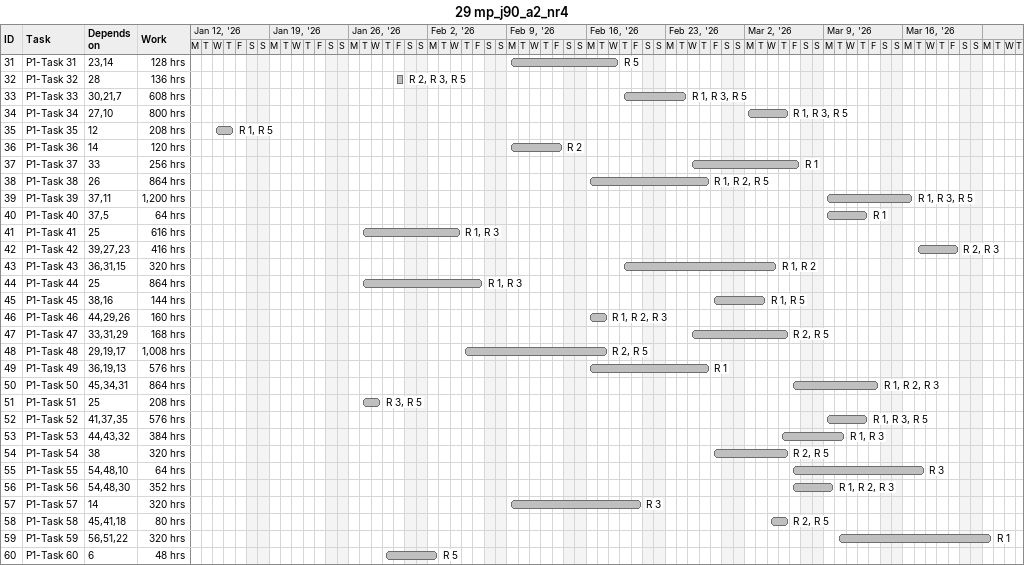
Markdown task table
29 mp_j90_a2_nr4

| ID | Task | Start | Finish | Predecessors | Resources | Work (h) |
|---|---|---|---|---|---|---|
| 31 | P1-Task 31 | 2026-02-09 | 2026-02-18 | 23, 14 | R 5 | 128 |
| 32 | P1-Task 32 | 2026-01-30 | 2026-01-30 | 28 | R 2, R 3, R 5 | 136 |
| 33 | P1-Task 33 | 2026-02-19 | 2026-02-24 | 30, 21, 7 | R 1, R 3, R 5 | 608 |
| 34 | P1-Task 34 | 2026-03-02 | 2026-03-05 | 27, 10 | R 1, R 3, R 5 | 800 |
| 35 | P1-Task 35 | 2026-01-14 | 2026-01-15 | 12 | R 1, R 5 | 208 |
| 36 | P1-Task 36 | 2026-02-09 | 2026-02-13 | 14 | R 2 | 120 |
| 37 | P1-Task 37 | 2026-02-25 | 2026-03-06 | 33 | R 1 | 256 |
| 38 | P1-Task 38 | 2026-02-16 | 2026-02-26 | 26 | R 1, R 2, R 5 | 864 |
| 39 | P1-Task 39 | 2026-03-09 | 2026-03-16 | 37, 11 | R 1, R 3, R 5 | 1200 |
| 40 | P1-Task 40 | 2026-03-09 | 2026-03-12 | 37, 5 | R 1 | 64 |
| 41 | P1-Task 41 | 2026-01-27 | 2026-02-04 | 25 | R 1, R 3 | 616 |
| 42 | P1-Task 42 | 2026-03-17 | 2026-03-20 | 39, 27, 23 | R 2, R 3 | 416 |
| 43 | P1-Task 43 | 2026-02-19 | 2026-03-04 | 36, 31, 15 | R 1, R 2 | 320 |
| 44 | P1-Task 44 | 2026-01-27 | 2026-02-06 | 25 | R 1, R 3 | 864 |
| 45 | P1-Task 45 | 2026-02-27 | 2026-03-03 | 38, 16 | R 1, R 5 | 144 |
| 46 | P1-Task 46 | 2026-02-16 | 2026-02-17 | 44, 29, 26 | R 1, R 2, R 3 | 160 |
| 47 | P1-Task 47 | 2026-02-25 | 2026-03-05 | 33, 31, 29 | R 2, R 5 | 168 |
| 48 | P1-Task 48 | 2026-02-05 | 2026-02-17 | 29, 19, 17 | R 2, R 5 | 1008 |
| 49 | P1-Task 49 | 2026-02-16 | 2026-02-26 | 36, 19, 13 | R 1 | 576 |
| 50 | P1-Task 50 | 2026-03-06 | 2026-03-13 | 45, 34, 31 | R 1, R 2, R 3 | 864 |
| 51 | P1-Task 51 | 2026-01-27 | 2026-01-28 | 25 | R 3, R 5 | 208 |
| 52 | P1-Task 52 | 2026-03-09 | 2026-03-12 | 41, 37, 35 | R 1, R 3, R 5 | 576 |
| 53 | P1-Task 53 | 2026-03-05 | 2026-03-10 | 44, 43, 32 | R 1, R 3 | 384 |
| 54 | P1-Task 54 | 2026-02-27 | 2026-03-05 | 38 | R 2, R 5 | 320 |
| 55 | P1-Task 55 | 2026-03-06 | 2026-03-17 | 54, 48, 10 | R 3 | 64 |
| 56 | P1-Task 56 | 2026-03-06 | 2026-03-09 | 54, 48, 30 | R 1, R 2, R 3 | 352 |
| 57 | P1-Task 57 | 2026-02-09 | 2026-02-20 | 14 | R 3 | 320 |
| 58 | P1-Task 58 | 2026-03-04 | 2026-03-05 | 45, 41, 18 | R 2, R 5 | 80 |
| 59 | P1-Task 59 | 2026-03-10 | 2026-03-23 | 56, 51, 22 | R 1 | 320 |
| 60 | P1-Task 60 | 2026-01-29 | 2026-02-02 | 6 | R 5 | 48 |
